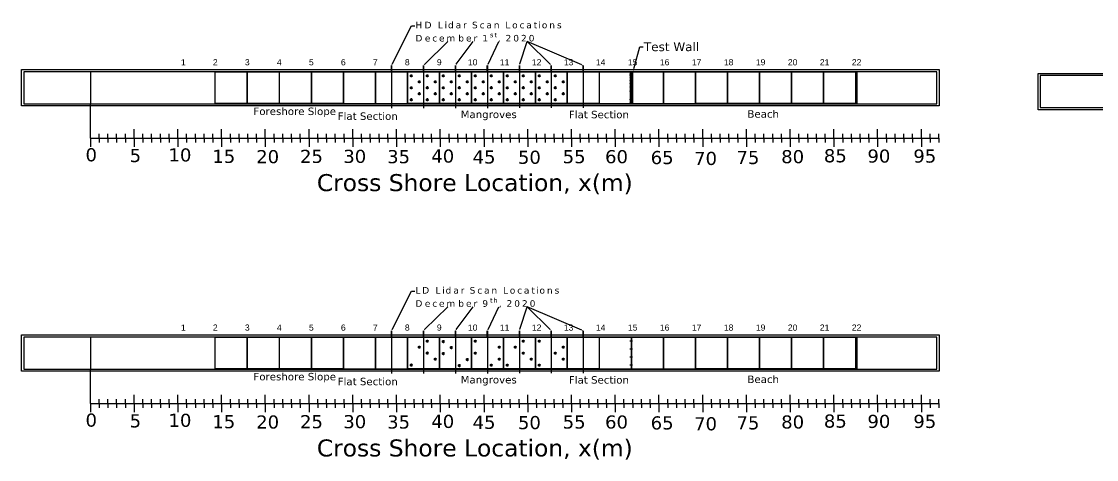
# Model space of a CAD drawing. Header units: feet. Extents: x 0 to 695, y -979 to -294.
# Drawn here: x 329 to 451.9, y -646.5 to -596.4 of the extents above; entities that cross this region are included whole.
import ezdxf
from ezdxf import colors
from ezdxf.entities.mleader import LeaderData, LeaderLine
from ezdxf.math import Vec2, Vec3

# ---------------------------------------------------------------- set-up
doc = ezdxf.new("R2010")
doc.units = ezdxf.units.FT
doc.header["$MEASUREMENT"] = 0
for name, color, linetype in [('0.5 m slice', 1, 'Continuous'), ('ATM Mangroves', 3, 'Continuous'), ('Beach Slopes', 80, 'Continuous'), ('No of Bays', 2, 'Continuous'), ('Slabs', 7, 'Continuous'), ('Test Layer', 7, 'Continuous')]:
    doc.layers.add(name, color=color, linetype=linetype)
doc.styles.get("Standard").update_dxf_attribs({"font": 'verdana.ttf'})

msp = doc.modelspace()

# ---------------------------------------------------------------- hatches: boundary and pattern name
at = {"layer": 'Test Layer', "transparency": 33554687}
h = msp.add_hatch(dxfattribs=at)
h.set_pattern_fill('ANSI38', color=6)
h.set_pattern_definition([(45, (331.97435, -133.16709), (-0.088388348, 0.088388348), []), (135, (331.97435, -133.16709), (-0.265165043, 0.088388348), [0.3125, -0.1875])])
h.paths.add_polyline_path([(398.912, -602.645, -0.9128105), (398.912, -602.62), (398.912, -602.175), (398.592, -602.175), (398.592, -605.833), (398.912, -605.833), (398.912, -605.388, -0.9128105), (398.912, -605.363), (398.912, -604.474, -0.9128105), (398.912, -604.449), (398.912, -603.559, -0.9128105), (398.912, -603.534)])
h.paths.add_polyline_path([(398.723, -603.547, -1), (398.697, -603.547, -1)], flags=16)
h.paths.add_polyline_path([(398.697, -602.632, -1), (398.723, -602.632, -1)], flags=16)
h.paths.add_polyline_path([(398.723, -604.461, -1), (398.697, -604.461, -1)], flags=16)
h.paths.add_polyline_path([(398.723, -605.376, -1), (398.697, -605.376, -1)], flags=16)

# ---------------------------------------------------------------- linework, layer by layer
at = {"transparency": 33554687}
for p, q in [((336.9, -602.171), (336.9, -605.829)), ((424.536, -602.171), (424.536, -605.829)), ((336.9, -632.534), (336.9, -636.191)), ((424.536, -632.534), (424.536, -636.191))]:
    msp.add_line(p, q, dxfattribs=at)
at = {"color": 0, "transparency": 33554687}
for p, q in [((336.9, -609.759), (336.9, -605.829)), ((337.9, -609.759), (337.9, -609.259)), ((338.9, -609.759), (338.9, -609.259)), ((339.9, -609.759), (339.9, -609.259)), ((340.9, -609.759), (340.9, -609.259)), ((341.9, -609.759), (341.9, -608.759)), ((342.9, -609.759), (342.9, -609.259)), ((343.9, -609.759), (343.9, -609.259)), ((344.9, -609.759), (344.9, -609.259)), ((345.9, -609.759), (345.9, -609.259)), ((346.9, -609.759), (346.9, -608.759)), ((347.9, -609.759), (347.9, -609.259)), ((348.9, -609.759), (348.9, -609.259)), ((349.9, -609.759), (349.9, -609.259)), ((350.9, -609.759), (350.9, -609.259)), ((351.9, -609.759), (351.9, -608.759)), ((352.9, -609.759), (352.9, -609.259)), ((353.9, -609.759), (353.9, -609.259)), ((354.9, -609.759), (354.9, -609.259)), ((355.9, -609.759), (355.9, -609.259)), ((356.9, -609.759), (356.9, -608.759)), ((357.9, -609.759), (357.9, -609.259)), ((358.9, -609.759), (358.9, -609.259)), ((359.9, -609.759), (359.9, -609.259)), ((360.9, -609.759), (360.9, -609.259)), ((361.9, -609.759), (361.9, -608.759)), ((362.9, -609.759), (362.9, -609.259)), ((363.9, -609.759), (363.9, -609.259)), ((364.9, -609.759), (364.9, -609.259)), ((365.9, -609.759), (365.9, -609.259)), ((366.9, -609.759), (366.9, -608.759)), ((367.9, -609.759), (367.9, -609.259)), ((368.9, -609.759), (368.9, -609.259)), ((369.9, -609.759), (369.9, -609.259)), ((370.9, -609.759), (370.9, -609.259)), ((371.9, -609.759), (371.9, -608.759)), ((372.9, -609.759), (372.9, -609.259)), ((373.9, -609.759), (373.9, -609.259)), ((374.9, -609.759), (374.9, -609.259)), ((375.9, -609.759), (375.9, -609.259)), ((376.9, -609.759), (376.9, -608.759)), ((377.9, -609.759), (377.9, -609.259)), ((378.9, -609.759), (378.9, -609.259)), ((379.9, -609.759), (379.9, -609.259)), ((380.9, -609.759), (380.9, -609.259)), ((381.9, -609.759), (381.9, -608.759)), ((382.9, -609.759), (382.9, -609.259)), ((383.9, -609.759), (383.9, -609.259)), ((384.9, -609.759), (384.9, -609.259)), ((385.9, -609.759), (385.9, -609.259)), ((386.9, -609.759), (386.9, -608.759)), ((387.9, -609.759), (387.9, -609.259)), ((388.9, -609.759), (388.9, -609.259)), ((389.9, -609.759), (389.9, -609.259)), ((390.9, -609.759), (390.9, -609.259)), ((391.9, -609.759), (391.9, -608.759)), ((392.9, -609.759), (392.9, -609.259)), ((393.9, -609.759), (393.9, -609.259)), ((394.9, -609.759), (394.9, -609.259)), ((395.9, -609.759), (395.9, -609.259)), ((396.9, -609.759), (396.9, -608.759)), ((397.9, -609.759), (397.9, -609.259)), ((398.9, -609.759), (398.9, -609.259)), ((399.9, -609.759), (399.9, -609.259)), ((400.9, -609.759), (400.9, -609.259)), ((401.9, -609.759), (401.9, -608.759)), ((402.9, -609.759), (402.9, -609.259)), ((403.9, -609.759), (403.9, -609.259)), ((404.9, -609.759), (404.9, -609.259)), ((405.9, -609.759), (405.9, -609.259)), ((406.9, -609.759), (406.9, -608.759)), ((407.9, -609.759), (407.9, -609.259)), ((408.9, -609.759), (408.9, -609.259)), ((409.9, -609.759), (409.9, -609.259)), ((410.9, -609.759), (410.9, -609.259)), ((411.9, -609.759), (411.9, -608.759)), ((412.9, -609.759), (412.9, -609.259)), ((413.9, -609.759), (413.9, -609.259)), ((414.9, -609.759), (414.9, -609.259)), ((415.9, -609.759), (415.9, -609.259)), ((416.9, -609.759), (416.9, -608.759)), ((417.9, -609.759), (417.9, -609.259)), ((418.9, -609.759), (418.9, -609.259)), ((419.9, -609.759), (419.9, -609.259)), ((420.9, -609.759), (420.9, -609.259)), ((421.9, -609.759), (421.9, -608.759)), ((422.9, -609.759), (422.9, -609.259)), ((423.9, -609.759), (423.9, -609.259)), ((424.9, -609.759), (424.9, -609.259)), ((425.9, -609.759), (425.9, -609.259)), ((426.9, -609.759), (426.9, -608.759)), ((427.9, -609.759), (427.9, -609.259)), ((428.9, -609.759), (428.9, -609.259)), ((429.9, -609.759), (429.9, -609.259)), ((430.9, -609.759), (430.9, -609.259)), ((431.9, -609.759), (431.9, -608.759)), ((432.9, -609.759), (432.9, -609.259)), ((433.9, -609.759), (433.9, -609.259)), ((336.9, -609.759), (337.9, -609.759)), ((336.9, -609.759), (336.9, -610.759)), ((337.9, -609.759), (337.9, -610.259)), ((337.9, -609.759), (338.9, -609.759)), ((338.9, -609.759), (338.9, -610.259)), ((338.9, -609.759), (339.9, -609.759)), ((339.9, -609.759), (339.9, -610.259)), ((339.9, -609.759), (340.9, -609.759)), ((340.9, -609.759), (340.9, -610.259)), ((340.9, -609.759), (341.9, -609.759)), ((341.9, -609.759), (342.9, -609.759)), ((341.9, -609.759), (341.9, -610.759)), ((342.9, -609.759), (342.9, -610.259)), ((342.9, -609.759), (343.9, -609.759)), ((343.9, -609.759), (343.9, -610.259)), ((343.9, -609.759), (344.9, -609.759)), ((344.9, -609.759), (344.9, -610.259)), ((344.9, -609.759), (345.9, -609.759)), ((345.9, -609.759), (345.9, -610.259)), ((345.9, -609.759), (346.9, -609.759)), ((346.9, -609.759), (347.9, -609.759)), ((346.9, -609.759), (346.9, -610.759)), ((347.9, -609.759), (347.9, -610.259)), ((347.9, -609.759), (348.9, -609.759)), ((348.9, -609.759), (348.9, -610.259)), ((348.9, -609.759), (349.9, -609.759)), ((349.9, -609.759), (349.9, -610.259)), ((349.9, -609.759), (350.9, -609.759)), ((350.9, -609.759), (350.9, -610.259)), ((350.9, -609.759), (351.9, -609.759)), ((351.9, -609.759), (351.9, -610.759)), ((351.9, -609.759), (352.9, -609.759)), ((352.9, -609.759), (352.9, -610.259)), ((352.9, -609.759), (353.9, -609.759)), ((353.9, -609.759), (353.9, -610.259)), ((353.9, -609.759), (354.9, -609.759)), ((354.9, -609.759), (354.9, -610.259)), ((354.9, -609.759), (355.9, -609.759)), ((355.9, -609.759), (355.9, -610.259)), ((355.9, -609.759), (356.9, -609.759)), ((356.9, -609.759), (357.9, -609.759)), ((356.9, -609.759), (356.9, -610.759)), ((357.9, -609.759), (357.9, -610.259)), ((357.9, -609.759), (358.9, -609.759)), ((358.9, -609.759), (358.9, -610.259)), ((358.9, -609.759), (359.9, -609.759)), ((359.9, -609.759), (359.9, -610.259)), ((359.9, -609.759), (360.9, -609.759)), ((360.9, -609.759), (360.9, -610.259)), ((360.9, -609.759), (361.9, -609.759)), ((361.9, -609.759), (362.9, -609.759)), ((361.9, -609.759), (361.9, -610.759)), ((362.9, -609.759), (362.9, -610.259)), ((362.9, -609.759), (363.9, -609.759)), ((363.9, -609.759), (363.9, -610.259)), ((363.9, -609.759), (364.9, -609.759)), ((364.9, -609.759), (364.9, -610.259)), ((364.9, -609.759), (365.9, -609.759)), ((365.9, -609.759), (365.9, -610.259)), ((365.9, -609.759), (366.9, -609.759)), ((366.9, -609.759), (366.9, -610.759)), ((366.9, -609.759), (367.9, -609.759)), ((367.9, -609.759), (367.9, -610.259)), ((367.9, -609.759), (368.9, -609.759)), ((368.9, -609.759), (368.9, -610.259)), ((368.9, -609.759), (369.9, -609.759)), ((369.9, -609.759), (369.9, -610.259)), ((369.9, -609.759), (370.9, -609.759)), ((370.9, -609.759), (370.9, -610.259)), ((370.9, -609.759), (371.9, -609.759)), ((371.9, -609.759), (372.9, -609.759)), ((371.9, -609.759), (371.9, -610.759)), ((372.9, -609.759), (372.9, -610.259)), ((372.9, -609.759), (373.9, -609.759)), ((373.9, -609.759), (373.9, -610.259)), ((373.9, -609.759), (374.9, -609.759)), ((374.9, -609.759), (374.9, -610.259)), ((374.9, -609.759), (375.9, -609.759)), ((375.9, -609.759), (375.9, -610.259)), ((375.9, -609.759), (376.9, -609.759)), ((376.9, -609.759), (377.9, -609.759)), ((376.9, -609.759), (376.9, -610.759)), ((377.9, -609.759), (377.9, -610.259)), ((377.9, -609.759), (378.9, -609.759)), ((378.9, -609.759), (378.9, -610.259)), ((378.9, -609.759), (379.9, -609.759)), ((379.9, -609.759), (379.9, -610.259)), ((379.9, -609.759), (380.9, -609.759)), ((380.9, -609.759), (380.9, -610.259)), ((380.9, -609.759), (381.9, -609.759)), ((381.9, -609.759), (381.9, -610.759)), ((381.9, -609.759), (382.9, -609.759)), ((382.9, -609.759), (382.9, -610.259)), ((382.9, -609.759), (383.9, -609.759)), ((383.9, -609.759), (383.9, -610.259)), ((383.9, -609.759), (384.9, -609.759)), ((384.9, -609.759), (384.9, -610.259)), ((384.9, -609.759), (385.9, -609.759)), ((385.9, -609.759), (385.9, -610.259)), ((385.9, -609.759), (386.9, -609.759)), ((386.9, -609.759), (387.9, -609.759)), ((386.9, -609.759), (386.9, -610.759)), ((387.9, -609.759), (387.9, -610.259)), ((387.9, -609.759), (388.9, -609.759)), ((388.9, -609.759), (388.9, -610.259)), ((388.9, -609.759), (389.9, -609.759)), ((389.9, -609.759), (389.9, -610.259)), ((389.9, -609.759), (390.9, -609.759)), ((390.9, -609.759), (390.9, -610.259)), ((390.9, -609.759), (391.9, -609.759)), ((391.9, -609.759), (392.9, -609.759)), ((391.9, -609.759), (391.9, -610.759)), ((392.9, -609.759), (392.9, -610.259)), ((392.9, -609.759), (393.9, -609.759)), ((393.9, -609.759), (393.9, -610.259)), ((393.9, -609.759), (394.9, -609.759)), ((394.9, -609.759), (394.9, -610.259)), ((394.9, -609.759), (395.9, -609.759)), ((395.9, -609.759), (395.9, -610.259)), ((395.9, -609.759), (396.9, -609.759)), ((396.9, -609.759), (396.9, -610.759)), ((396.9, -609.759), (397.9, -609.759)), ((397.9, -609.759), (397.9, -610.259)), ((397.9, -609.759), (398.9, -609.759)), ((398.9, -609.759), (398.9, -610.259)), ((398.9, -609.759), (399.9, -609.759)), ((399.9, -609.759), (399.9, -610.259)), ((399.9, -609.759), (400.9, -609.759)), ((400.9, -609.759), (400.9, -610.259)), ((400.9, -609.759), (401.9, -609.759)), ((401.9, -609.759), (402.9, -609.759)), ((401.9, -609.759), (401.9, -610.759)), ((402.9, -609.759), (402.9, -610.259)), ((402.9, -609.759), (403.9, -609.759)), ((403.9, -609.759), (403.9, -610.259)), ((403.9, -609.759), (404.9, -609.759)), ((404.9, -609.759), (404.9, -610.259)), ((404.9, -609.759), (405.9, -609.759)), ((405.9, -609.759), (405.9, -610.259)), ((405.9, -609.759), (406.9, -609.759)), ((406.9, -609.759), (407.9, -609.759)), ((406.9, -609.759), (406.9, -610.759)), ((407.9, -609.759), (407.9, -610.259)), ((407.9, -609.759), (408.9, -609.759)), ((408.9, -609.759), (408.9, -610.259)), ((408.9, -609.759), (409.9, -609.759)), ((409.9, -609.759), (409.9, -610.259)), ((409.9, -609.759), (410.9, -609.759)), ((410.9, -609.759), (410.9, -610.259)), ((410.9, -609.759), (411.9, -609.759)), ((411.9, -609.759), (411.9, -610.759)), ((411.9, -609.759), (412.9, -609.759)), ((412.9, -609.759), (412.9, -610.259)), ((412.9, -609.759), (413.9, -609.759)), ((413.9, -609.759), (413.9, -610.259)), ((413.9, -609.759), (414.9, -609.759)), ((414.9, -609.759), (414.9, -610.259)), ((414.9, -609.759), (415.9, -609.759)), ((415.9, -609.759), (415.9, -610.259)), ((415.9, -609.759), (416.9, -609.759)), ((416.9, -609.759), (417.9, -609.759)), ((416.9, -609.759), (416.9, -610.759)), ((417.9, -609.759), (417.9, -610.259)), ((417.9, -609.759), (418.9, -609.759)), ((418.9, -609.759), (418.9, -610.259)), ((418.9, -609.759), (419.9, -609.759)), ((419.9, -609.759), (419.9, -610.259)), ((419.9, -609.759), (420.9, -609.759)), ((420.9, -609.759), (420.9, -610.259)), ((420.9, -609.759), (421.9, -609.759)), ((421.9, -609.759), (422.9, -609.759)), ((421.9, -609.759), (421.9, -610.759)), ((422.9, -609.759), (422.9, -610.259)), ((422.9, -609.759), (423.9, -609.759)), ((423.9, -609.759), (423.9, -610.259)), ((423.9, -609.759), (424.9, -609.759)), ((424.9, -609.759), (424.9, -610.259)), ((424.9, -609.759), (425.9, -609.759)), ((425.9, -609.759), (425.9, -610.259)), ((425.9, -609.759), (426.9, -609.759)), ((426.9, -609.759), (426.9, -610.759)), ((426.9, -609.759), (427.9, -609.759)), ((427.9, -609.759), (427.9, -610.259)), ((427.9, -609.759), (428.9, -609.759)), ((428.9, -609.759), (428.9, -610.259)), ((428.9, -609.759), (429.9, -609.759)), ((429.9, -609.759), (429.9, -610.259)), ((429.9, -609.759), (430.9, -609.759)), ((430.9, -609.759), (430.9, -610.259)), ((430.9, -609.759), (431.9, -609.759)), ((431.9, -609.759), (432.9, -609.759)), ((431.9, -609.759), (431.9, -610.759)), ((432.9, -609.759), (432.9, -610.259)), ((432.9, -609.759), (433.9, -609.759)), ((433.9, -609.759), (433.9, -610.259)), ((336.9, -640.122), (336.9, -636.191)), ((336.9, -640.122), (337.9, -640.122)), ((336.9, -640.122), (336.9, -641.122)), ((337.9, -640.122), (337.9, -639.622)), ((337.9, -640.122), (337.9, -640.622)), ((337.9, -640.122), (338.9, -640.122)), ((338.9, -640.122), (338.9, -639.622)), ((338.9, -640.122), (338.9, -640.622)), ((338.9, -640.122), (339.9, -640.122)), ((339.9, -640.122), (339.9, -639.622)), ((339.9, -640.122), (339.9, -640.622)), ((339.9, -640.122), (340.9, -640.122)), ((340.9, -640.122), (340.9, -639.622)), ((340.9, -640.122), (340.9, -640.622)), ((340.9, -640.122), (341.9, -640.122)), ((341.9, -640.122), (341.9, -639.122)), ((341.9, -640.122), (342.9, -640.122)), ((341.9, -640.122), (341.9, -641.122)), ((342.9, -640.122), (342.9, -639.622)), ((342.9, -640.122), (342.9, -640.622)), ((342.9, -640.122), (343.9, -640.122)), ((343.9, -640.122), (343.9, -639.622)), ((343.9, -640.122), (343.9, -640.622)), ((343.9, -640.122), (344.9, -640.122)), ((344.9, -640.122), (344.9, -639.622)), ((344.9, -640.122), (344.9, -640.622)), ((344.9, -640.122), (345.9, -640.122)), ((345.9, -640.122), (345.9, -639.622)), ((345.9, -640.122), (345.9, -640.622)), ((345.9, -640.122), (346.9, -640.122)), ((346.9, -640.122), (346.9, -639.122)), ((346.9, -640.122), (347.9, -640.122)), ((346.9, -640.122), (346.9, -641.122)), ((347.9, -640.122), (347.9, -639.622)), ((347.9, -640.122), (347.9, -640.622)), ((347.9, -640.122), (348.9, -640.122)), ((348.9, -640.122), (348.9, -639.622)), ((348.9, -640.122), (348.9, -640.622)), ((348.9, -640.122), (349.9, -640.122)), ((349.9, -640.122), (349.9, -639.622)), ((349.9, -640.122), (349.9, -640.622)), ((349.9, -640.122), (350.9, -640.122)), ((350.9, -640.122), (350.9, -639.622)), ((350.9, -640.122), (350.9, -640.622)), ((350.9, -640.122), (351.9, -640.122)), ((351.9, -640.122), (351.9, -639.122)), ((351.9, -640.122), (351.9, -641.122)), ((351.9, -640.122), (352.9, -640.122)), ((352.9, -640.122), (352.9, -639.622)), ((352.9, -640.122), (352.9, -640.622)), ((352.9, -640.122), (353.9, -640.122)), ((353.9, -640.122), (353.9, -639.622)), ((353.9, -640.122), (353.9, -640.622)), ((353.9, -640.122), (354.9, -640.122)), ((354.9, -640.122), (354.9, -639.622)), ((354.9, -640.122), (354.9, -640.622)), ((354.9, -640.122), (355.9, -640.122)), ((355.9, -640.122), (355.9, -639.622)), ((355.9, -640.122), (355.9, -640.622)), ((355.9, -640.122), (356.9, -640.122)), ((356.9, -640.122), (356.9, -639.122)), ((356.9, -640.122), (357.9, -640.122)), ((356.9, -640.122), (356.9, -641.122)), ((357.9, -640.122), (357.9, -639.622)), ((357.9, -640.122), (357.9, -640.622)), ((357.9, -640.122), (358.9, -640.122)), ((358.9, -640.122), (358.9, -639.622)), ((358.9, -640.122), (358.9, -640.622)), ((358.9, -640.122), (359.9, -640.122)), ((359.9, -640.122), (359.9, -639.622)), ((359.9, -640.122), (359.9, -640.622)), ((359.9, -640.122), (360.9, -640.122)), ((360.9, -640.122), (360.9, -639.622)), ((360.9, -640.122), (360.9, -640.622)), ((360.9, -640.122), (361.9, -640.122)), ((361.9, -640.122), (361.9, -639.122)), ((361.9, -640.122), (362.9, -640.122)), ((361.9, -640.122), (361.9, -641.122)), ((362.9, -640.122), (362.9, -639.622)), ((362.9, -640.122), (362.9, -640.622)), ((362.9, -640.122), (363.9, -640.122)), ((363.9, -640.122), (363.9, -639.622)), ((363.9, -640.122), (363.9, -640.622)), ((363.9, -640.122), (364.9, -640.122)), ((364.9, -640.122), (364.9, -639.622)), ((364.9, -640.122), (364.9, -640.622)), ((364.9, -640.122), (365.9, -640.122)), ((365.9, -640.122), (365.9, -639.622)), ((365.9, -640.122), (365.9, -640.622)), ((365.9, -640.122), (366.9, -640.122)), ((366.9, -640.122), (366.9, -639.122)), ((366.9, -640.122), (366.9, -641.122)), ((366.9, -640.122), (367.9, -640.122)), ((367.9, -640.122), (367.9, -639.622)), ((367.9, -640.122), (367.9, -640.622)), ((367.9, -640.122), (368.9, -640.122)), ((368.9, -640.122), (368.9, -639.622)), ((368.9, -640.122), (368.9, -640.622)), ((368.9, -640.122), (369.9, -640.122)), ((369.9, -640.122), (369.9, -639.622)), ((369.9, -640.122), (369.9, -640.622)), ((369.9, -640.122), (370.9, -640.122)), ((370.9, -640.122), (370.9, -639.622)), ((370.9, -640.122), (370.9, -640.622)), ((370.9, -640.122), (371.9, -640.122)), ((371.9, -640.122), (371.9, -639.122)), ((371.9, -640.122), (372.9, -640.122)), ((371.9, -640.122), (371.9, -641.122)), ((372.9, -640.122), (372.9, -639.622)), ((372.9, -640.122), (372.9, -640.622)), ((372.9, -640.122), (373.9, -640.122)), ((373.9, -640.122), (373.9, -639.622)), ((373.9, -640.122), (373.9, -640.622)), ((373.9, -640.122), (374.9, -640.122)), ((374.9, -640.122), (374.9, -639.622)), ((374.9, -640.122), (374.9, -640.622)), ((374.9, -640.122), (375.9, -640.122)), ((375.9, -640.122), (375.9, -639.622)), ((375.9, -640.122), (375.9, -640.622)), ((375.9, -640.122), (376.9, -640.122)), ((376.9, -640.122), (376.9, -639.122)), ((376.9, -640.122), (377.9, -640.122)), ((376.9, -640.122), (376.9, -641.122)), ((377.9, -640.122), (377.9, -639.622)), ((377.9, -640.122), (377.9, -640.622)), ((377.9, -640.122), (378.9, -640.122)), ((378.9, -640.122), (378.9, -639.622)), ((378.9, -640.122), (378.9, -640.622)), ((378.9, -640.122), (379.9, -640.122)), ((379.9, -640.122), (379.9, -639.622)), ((379.9, -640.122), (379.9, -640.622)), ((379.9, -640.122), (380.9, -640.122)), ((380.9, -640.122), (380.9, -639.622)), ((380.9, -640.122), (380.9, -640.622)), ((380.9, -640.122), (381.9, -640.122)), ((381.9, -640.122), (381.9, -639.122)), ((381.9, -640.122), (381.9, -641.122)), ((381.9, -640.122), (382.9, -640.122)), ((382.9, -640.122), (382.9, -639.622)), ((382.9, -640.122), (382.9, -640.622)), ((382.9, -640.122), (383.9, -640.122)), ((383.9, -640.122), (383.9, -639.622)), ((383.9, -640.122), (383.9, -640.622)), ((383.9, -640.122), (384.9, -640.122)), ((384.9, -640.122), (384.9, -639.622)), ((384.9, -640.122), (384.9, -640.622)), ((384.9, -640.122), (385.9, -640.122)), ((385.9, -640.122), (385.9, -639.622)), ((385.9, -640.122), (385.9, -640.622)), ((385.9, -640.122), (386.9, -640.122)), ((386.9, -640.122), (386.9, -639.122)), ((386.9, -640.122), (387.9, -640.122)), ((386.9, -640.122), (386.9, -641.122)), ((387.9, -640.122), (387.9, -639.622)), ((387.9, -640.122), (387.9, -640.622)), ((387.9, -640.122), (388.9, -640.122)), ((388.9, -640.122), (388.9, -639.622)), ((388.9, -640.122), (388.9, -640.622)), ((388.9, -640.122), (389.9, -640.122)), ((389.9, -640.122), (389.9, -639.622)), ((389.9, -640.122), (389.9, -640.622)), ((389.9, -640.122), (390.9, -640.122)), ((390.9, -640.122), (390.9, -639.622)), ((390.9, -640.122), (390.9, -640.622)), ((390.9, -640.122), (391.9, -640.122)), ((391.9, -640.122), (391.9, -639.122)), ((391.9, -640.122), (392.9, -640.122)), ((391.9, -640.122), (391.9, -641.122)), ((392.9, -640.122), (392.9, -639.622)), ((392.9, -640.122), (392.9, -640.622)), ((392.9, -640.122), (393.9, -640.122)), ((393.9, -640.122), (393.9, -639.622)), ((393.9, -640.122), (393.9, -640.622)), ((393.9, -640.122), (394.9, -640.122)), ((394.9, -640.122), (394.9, -639.622)), ((394.9, -640.122), (394.9, -640.622)), ((394.9, -640.122), (395.9, -640.122)), ((395.9, -640.122), (395.9, -639.622)), ((395.9, -640.122), (395.9, -640.622)), ((395.9, -640.122), (396.9, -640.122)), ((396.9, -640.122), (396.9, -639.122)), ((396.9, -640.122), (396.9, -641.122)), ((396.9, -640.122), (397.9, -640.122)), ((397.9, -640.122), (397.9, -639.622)), ((397.9, -640.122), (397.9, -640.622)), ((397.9, -640.122), (398.9, -640.122)), ((398.9, -640.122), (398.9, -639.622)), ((398.9, -640.122), (398.9, -640.622)), ((398.9, -640.122), (399.9, -640.122)), ((399.9, -640.122), (399.9, -639.622)), ((399.9, -640.122), (399.9, -640.622)), ((399.9, -640.122), (400.9, -640.122)), ((400.9, -640.122), (400.9, -639.622)), ((400.9, -640.122), (400.9, -640.622)), ((400.9, -640.122), (401.9, -640.122)), ((401.9, -640.122), (401.9, -639.122)), ((401.9, -640.122), (402.9, -640.122)), ((401.9, -640.122), (401.9, -641.122)), ((402.9, -640.122), (402.9, -639.622)), ((402.9, -640.122), (402.9, -640.622)), ((402.9, -640.122), (403.9, -640.122)), ((403.9, -640.122), (403.9, -639.622)), ((403.9, -640.122), (403.9, -640.622)), ((403.9, -640.122), (404.9, -640.122)), ((404.9, -640.122), (404.9, -639.622)), ((404.9, -640.122), (404.9, -640.622)), ((404.9, -640.122), (405.9, -640.122)), ((405.9, -640.122), (405.9, -639.622)), ((405.9, -640.122), (405.9, -640.622)), ((405.9, -640.122), (406.9, -640.122)), ((406.9, -640.122), (406.9, -639.122)), ((406.9, -640.122), (407.9, -640.122)), ((406.9, -640.122), (406.9, -641.122)), ((407.9, -640.122), (407.9, -639.622)), ((407.9, -640.122), (407.9, -640.622)), ((407.9, -640.122), (408.9, -640.122)), ((408.9, -640.122), (408.9, -639.622)), ((408.9, -640.122), (408.9, -640.622)), ((408.9, -640.122), (409.9, -640.122)), ((409.9, -640.122), (409.9, -639.622)), ((409.9, -640.122), (409.9, -640.622)), ((409.9, -640.122), (410.9, -640.122)), ((410.9, -640.122), (410.9, -639.622)), ((410.9, -640.122), (410.9, -640.622)), ((410.9, -640.122), (411.9, -640.122)), ((411.9, -640.122), (411.9, -639.122)), ((411.9, -640.122), (411.9, -641.122)), ((411.9, -640.122), (412.9, -640.122)), ((412.9, -640.122), (412.9, -639.622)), ((412.9, -640.122), (412.9, -640.622)), ((412.9, -640.122), (413.9, -640.122)), ((413.9, -640.122), (413.9, -639.622)), ((413.9, -640.122), (413.9, -640.622)), ((413.9, -640.122), (414.9, -640.122)), ((414.9, -640.122), (414.9, -639.622)), ((414.9, -640.122), (414.9, -640.622)), ((414.9, -640.122), (415.9, -640.122)), ((415.9, -640.122), (415.9, -639.622)), ((415.9, -640.122), (415.9, -640.622)), ((415.9, -640.122), (416.9, -640.122)), ((416.9, -640.122), (416.9, -639.122)), ((416.9, -640.122), (417.9, -640.122)), ((416.9, -640.122), (416.9, -641.122)), ((417.9, -640.122), (417.9, -639.622)), ((417.9, -640.122), (417.9, -640.622)), ((417.9, -640.122), (418.9, -640.122)), ((418.9, -640.122), (418.9, -639.622)), ((418.9, -640.122), (418.9, -640.622)), ((418.9, -640.122), (419.9, -640.122)), ((419.9, -640.122), (419.9, -639.622)), ((419.9, -640.122), (419.9, -640.622)), ((419.9, -640.122), (420.9, -640.122)), ((420.9, -640.122), (420.9, -639.622)), ((420.9, -640.122), (420.9, -640.622)), ((420.9, -640.122), (421.9, -640.122)), ((421.9, -640.122), (421.9, -639.122)), ((421.9, -640.122), (422.9, -640.122)), ((421.9, -640.122), (421.9, -641.122)), ((422.9, -640.122), (422.9, -639.622)), ((422.9, -640.122), (422.9, -640.622)), ((422.9, -640.122), (423.9, -640.122)), ((423.9, -640.122), (423.9, -639.622)), ((423.9, -640.122), (423.9, -640.622)), ((423.9, -640.122), (424.9, -640.122)), ((424.9, -640.122), (424.9, -639.622)), ((424.9, -640.122), (424.9, -640.622)), ((424.9, -640.122), (425.9, -640.122)), ((425.9, -640.122), (425.9, -639.622)), ((425.9, -640.122), (425.9, -640.622)), ((425.9, -640.122), (426.9, -640.122)), ((426.9, -640.122), (426.9, -639.122)), ((426.9, -640.122), (426.9, -641.122)), ((426.9, -640.122), (427.9, -640.122)), ((427.9, -640.122), (427.9, -639.622)), ((427.9, -640.122), (427.9, -640.622)), ((427.9, -640.122), (428.9, -640.122)), ((428.9, -640.122), (428.9, -639.622)), ((428.9, -640.122), (428.9, -640.622)), ((428.9, -640.122), (429.9, -640.122)), ((429.9, -640.122), (429.9, -639.622)), ((429.9, -640.122), (429.9, -640.622)), ((429.9, -640.122), (430.9, -640.122)), ((430.9, -640.122), (430.9, -639.622)), ((430.9, -640.122), (430.9, -640.622)), ((430.9, -640.122), (431.9, -640.122)), ((431.9, -640.122), (431.9, -639.122)), ((431.9, -640.122), (432.9, -640.122)), ((431.9, -640.122), (431.9, -641.122)), ((432.9, -640.122), (432.9, -639.622)), ((432.9, -640.122), (432.9, -640.622)), ((432.9, -640.122), (433.9, -640.122)), ((433.9, -640.122), (433.9, -639.622)), ((433.9, -640.122), (433.9, -640.622))]:
    msp.add_line(p, q, dxfattribs=at)
at = {"transparency": 33554687}
for points in [[(329.026, -601.921), (433.929, -601.921), (433.929, -606.079), (329.026, -606.079)], [(433.679, -602.171), (329.276, -602.171), (329.276, -605.829), (433.679, -605.829)], [(445.241, -602.363), (550.143, -602.363), (550.143, -606.521), (445.241, -606.521)], [(549.893, -602.613), (445.491, -602.613), (445.491, -606.271), (549.893, -606.271)], [(329.026, -632.284), (433.929, -632.284), (433.929, -636.441), (329.026, -636.441)], [(433.679, -632.534), (329.276, -632.534), (329.276, -636.191), (433.679, -636.191)]]:
    msp.add_lwpolyline(points, close=True, dxfattribs=at)
at = {"color": 1, "transparency": 33554687}
for points in [[(373.136, -602.171), (391.415, -602.175), (391.415, -605.833), (373.136, -605.829)], [(373.136, -632.534), (391.415, -632.538), (391.415, -636.195), (373.136, -636.191)]]:
    msp.add_lwpolyline(points, close=True, dxfattribs=at)
at = {"transparency": 33554687}
for centre in [(398.622, -602.628), (398.826, -602.628), (398.622, -603.543), (398.622, -604.457), (398.826, -603.543), (398.826, -604.457), (398.622, -605.372), (398.826, -605.372), (398.622, -632.991), (398.622, -633.905), (398.826, -632.991), (398.826, -633.905), (398.622, -634.82), (398.826, -634.82), (398.622, -635.734), (398.826, -635.734)]:
    msp.add_circle(centre, 0.0127, dxfattribs=at)
at = {"layer": '0.5 m slice', "color": 1, "transparency": 33554687}
for p, q in [((371.307, -602.183), (371.307, -601.454)), ((371.307, -601.458), (371.307, -606.327)), ((374.965, -601.451), (374.965, -606.32)), ((374.965, -602.176), (374.965, -601.468)), ((378.622, -601.451), (378.622, -606.32)), ((378.622, -602.183), (378.622, -601.454)), ((382.276, -602.173), (382.276, -601.445)), ((382.28, -601.451), (382.28, -606.32)), ((385.938, -602.176), (385.938, -601.447)), ((385.938, -601.447), (385.938, -606.315)), ((389.595, -602.176), (389.595, -601.447)), ((389.595, -601.447), (389.595, -606.315)), ((393.253, -602.176), (393.253, -601.447)), ((393.253, -601.447), (393.253, -606.315)), ((371.307, -632.545), (371.307, -631.816)), ((371.307, -631.821), (371.307, -636.689)), ((374.965, -631.814), (374.965, -636.682)), ((374.965, -632.538), (374.965, -631.831)), ((378.622, -631.814), (378.622, -636.682)), ((378.622, -632.545), (378.622, -631.816)), ((382.276, -632.536), (382.276, -631.807)), ((382.28, -631.814), (382.28, -636.682)), ((385.938, -632.538), (385.938, -631.809)), ((385.938, -631.809), (385.938, -636.678)), ((389.595, -632.538), (389.595, -631.809)), ((389.595, -631.809), (389.595, -636.678)), ((393.253, -632.538), (393.253, -631.809)), ((393.253, -631.809), (393.253, -636.678))]:
    msp.add_line(p, q, dxfattribs=at)
at = {"layer": '0.5 m slice', "color": 1, "linetype": 'ByBlock', "lineweight": -2, "transparency": 33554687}
for points in [[(375.093, -601.325), (377.768, -598.704)], [(378.731, -601.308), (380.672, -598.704)], [(382.357, -601.288), (383.575, -598.704)], [(385.992, -601.275), (386.814, -598.704)], [(389.466, -601.321), (386.814, -598.704)], [(393.082, -601.391), (386.814, -598.704)], [(375.093, -631.683), (377.768, -629.062)], [(378.731, -631.666), (380.672, -629.062)], [(382.357, -631.646), (383.575, -629.062)], [(385.992, -631.633), (386.814, -629.062)], [(389.466, -631.679), (386.814, -629.062)], [(393.082, -631.749), (386.814, -629.062)]]:
    msp.add_lwpolyline(points, dxfattribs=at)
at = {"layer": '0.5 m slice', "color": 1, "transparency": 33554687}
for points in [[(375.114, -601.347), (374.965, -601.451), (375.072, -601.304)], [(378.755, -601.326), (378.622, -601.451), (378.707, -601.29)], [(382.384, -601.301), (382.28, -601.451), (382.33, -601.276)], [(386.021, -601.285), (385.938, -601.447), (385.964, -601.266)], [(389.487, -601.3), (389.595, -601.447), (389.445, -601.343)], [(393.091, -601.362), (393.253, -601.447), (393.072, -601.419)], [(378.755, -631.684), (378.622, -631.809), (378.707, -631.648)], [(382.384, -631.659), (382.28, -631.809), (382.33, -631.634)], [(386.021, -631.643), (385.938, -631.805), (385.964, -631.624)], [(375.114, -631.705), (374.965, -631.809), (375.072, -631.662)], [(389.487, -631.658), (389.595, -631.805), (389.445, -631.701)], [(393.091, -631.72), (393.253, -631.805), (393.072, -631.777)]]:
    msp.add_solid(points, dxfattribs=at)
at = {"layer": 'ATM Mangroves', "color": 7, "transparency": 33554687}
for p, q in [((376.794, -602.176), (376.794, -602.621)), ((376.794, -605.822), (376.794, -605.377)), ((376.794, -632.538), (376.794, -632.983)), ((376.794, -636.184), (376.794, -635.739))]:
    msp.add_line(p, q, dxfattribs=at)
for points in [[(373.136, -602.171), (362.147, -602.171), (362.147, -605.822), (373.136, -605.822)], [(391.415, -602.175), (398.751, -602.175), (398.751, -605.829), (391.415, -605.829)], [(373.136, -632.534), (362.147, -632.534), (362.147, -636.184), (373.136, -636.184)], [(391.415, -632.538), (398.751, -632.538), (398.751, -636.191), (391.415, -636.191)]]:
    msp.add_lwpolyline(points, close=True, dxfattribs=at)
at = {"layer": 'ATM Mangroves', "color": 7, "lineweight": 50, "ltscale": 1.5, "transparency": 33554687}
for centre in [(373.593, -602.633), (374.508, -603.319), (375.422, -602.633), (376.336, -603.319), (377.251, -602.633), (378.165, -603.319), (379.08, -602.633), (379.994, -603.319), (380.908, -602.633), (381.823, -603.319), (382.737, -602.633), (383.652, -603.319), (384.566, -602.633), (385.48, -603.319), (386.395, -602.633), (387.309, -603.319), (388.224, -602.633), (389.138, -603.319), (390.052, -602.633), (390.967, -603.319), (373.593, -604.004), (375.422, -604.001), (377.251, -604.004), (379.08, -604.001), (380.908, -604.004), (382.737, -604.001), (384.566, -604.004), (386.395, -604.001), (388.224, -604.004), (390.052, -604.001), (373.593, -605.376), (374.508, -604.69), (375.422, -605.376), (376.336, -604.69), (377.251, -605.376), (378.165, -604.69), (379.08, -605.376), (379.994, -604.69), (380.908, -605.376), (381.823, -604.69), (382.737, -605.376), (383.652, -604.69), (384.566, -605.376), (385.48, -604.69), (386.395, -605.376), (387.309, -604.69), (388.224, -605.376), (389.138, -604.69), (390.052, -605.376), (390.967, -604.69), (374.504, -633.681), (374.508, -633.688), (375.418, -632.995), (375.422, -633.002), (377.251, -633.052), (378.165, -633.738), (380.908, -633.002), (383.652, -633.688), (385.48, -633.688), (386.395, -633.002), (388.224, -633.002), (390.967, -633.688), (375.418, -634.363), (375.422, -634.371), (376.333, -635.053), (376.336, -635.06), (377.251, -634.424), (379.994, -635.11), (380.908, -634.374), (383.652, -635.06), (386.395, -634.371), (387.309, -635.06), (390.052, -634.371), (390.967, -635.06), (373.589, -635.738), (379.08, -635.796), (382.737, -635.746), (384.566, -635.746), (388.224, -635.746)]:
    msp.add_circle(centre, 0.05, dxfattribs=at)
at = {"layer": 'ATM Mangroves', "color": 7, "transparency": 33554687}
for centre, start, end in [((376.794, -604), 89.99826, 90), ((376.794, -604), 270, 270.00174), ((380.451, -604), 89.99826, 90), ((380.451, -604), 270, 270.00174), ((384.109, -604), 89.99826, 90), ((384.109, -604), 270, 270.00174), ((387.766, -604), 89.99826, 90), ((387.766, -604), 270, 270.00174), ((376.794, -634.362), 89.99826, 90), ((376.794, -634.362), 270, 270.00174), ((380.451, -634.362), 89.99826, 90), ((380.451, -634.362), 270, 270.00174), ((384.109, -634.362), 89.99826, 90), ((384.109, -634.362), 270, 270.00174), ((387.766, -634.362), 89.99826, 90), ((387.766, -634.362), 270, 270.00174)]:
    msp.add_arc(centre, 0.05, start, end, dxfattribs=at)
at = {"layer": 'Beach Slopes', "transparency": 33554687}
for points in [[(362.147, -605.825), (354.826, -605.814), (354.826, -602.157), (362.147, -602.168)], [(362.147, -636.188), (354.826, -636.177), (354.826, -632.519), (362.147, -632.53)]]:
    msp.add_lwpolyline(points, close=True, dxfattribs=at)
at = {"layer": 'Slabs', "color": 0, "transparency": 33554687}
for points in [[(351.172, -602.174), (354.829, -602.174), (354.829, -605.82), (351.172, -605.82)], [(354.829, -602.174), (358.487, -602.174), (358.487, -605.82), (354.829, -605.82)], [(358.506, -602.176), (362.163, -602.176), (362.163, -605.822), (358.506, -605.822)], [(362.163, -602.176), (365.821, -602.176), (365.821, -605.822), (362.163, -605.822)], [(365.821, -602.183), (369.478, -602.183), (369.478, -605.829), (365.821, -605.829)], [(369.478, -602.183), (373.136, -602.183), (373.136, -605.829), (369.478, -605.829)], [(373.136, -602.176), (376.794, -602.176), (376.794, -605.822), (373.136, -605.822)], [(376.794, -602.176), (380.451, -602.176), (380.451, -605.822), (376.794, -605.822)], [(380.451, -602.176), (384.109, -602.176), (384.109, -605.822), (380.451, -605.822)], [(384.109, -602.176), (387.766, -602.176), (387.766, -605.822), (384.109, -605.822)], [(387.766, -602.176), (391.424, -602.176), (391.424, -605.822), (387.766, -605.822)], [(391.415, -602.176), (395.073, -602.176), (395.073, -605.822), (391.415, -605.822)], [(395.083, -602.183), (398.741, -602.183), (398.741, -605.829), (395.083, -605.829)], [(398.752, -602.187), (402.41, -602.187), (402.41, -605.833), (398.752, -605.833)], [(402.41, -602.187), (406.067, -602.187), (406.067, -605.833), (402.41, -605.833)], [(406.067, -602.176), (409.725, -602.176), (409.725, -605.822), (406.067, -605.822)], [(409.725, -602.176), (413.382, -602.176), (413.382, -605.822), (409.725, -605.822)], [(413.382, -602.176), (417.04, -602.176), (417.04, -605.822), (413.382, -605.822)], [(417.04, -602.176), (420.698, -602.176), (420.698, -605.822), (417.04, -605.822)], [(420.698, -602.176), (424.355, -602.176), (424.355, -605.822), (420.698, -605.822)], [(351.172, -632.536), (354.829, -632.536), (354.829, -636.182), (351.172, -636.182)], [(354.829, -632.536), (358.487, -632.536), (358.487, -636.182), (354.829, -636.182)], [(358.506, -632.538), (362.163, -632.538), (362.163, -636.184), (358.506, -636.184)], [(362.163, -632.538), (365.821, -632.538), (365.821, -636.184), (362.163, -636.184)], [(365.821, -632.545), (369.478, -632.545), (369.478, -636.191), (365.821, -636.191)], [(369.478, -632.545), (373.136, -632.545), (373.136, -636.191), (369.478, -636.191)], [(373.136, -632.538), (376.794, -632.538), (376.794, -636.184), (373.136, -636.184)], [(376.794, -632.538), (380.451, -632.538), (380.451, -636.184), (376.794, -636.184)], [(380.451, -632.538), (384.109, -632.538), (384.109, -636.184), (380.451, -636.184)], [(384.109, -632.538), (387.766, -632.538), (387.766, -636.184), (384.109, -636.184)], [(387.766, -632.538), (391.424, -632.538), (391.424, -636.184), (387.766, -636.184)], [(391.415, -632.538), (395.073, -632.538), (395.073, -636.184), (391.415, -636.184)], [(395.083, -632.545), (398.741, -632.545), (398.741, -636.191), (395.083, -636.191)], [(398.752, -632.549), (402.41, -632.549), (402.41, -636.195), (398.752, -636.195)], [(402.41, -632.549), (406.067, -632.549), (406.067, -636.195), (402.41, -636.195)], [(406.067, -632.538), (409.725, -632.538), (409.725, -636.184), (406.067, -636.184)], [(409.725, -632.538), (413.382, -632.538), (413.382, -636.184), (409.725, -636.184)], [(413.382, -632.538), (417.04, -632.538), (417.04, -636.184), (413.382, -636.184)], [(417.04, -632.538), (420.698, -632.538), (420.698, -636.184), (417.04, -636.184)], [(420.698, -632.538), (424.355, -632.538), (424.355, -636.184), (420.698, -636.184)]]:
    msp.add_lwpolyline(points, close=True, dxfattribs=at)
at = {"layer": 'Test Layer', "color": 6, "transparency": 33554687}
msp.add_lwpolyline([(398.912, -602.175), (398.592, -602.175), (398.592, -605.833), (398.912, -605.833)], close=True, dxfattribs=at)

# ---------------------------------------------------------------- texts
at = {"color": 0, "transparency": 33554687, "char_height": 0.85, "attachment_point": 1}
for s, width, insert in [('Foreshore Slope', 8.92009, (355.542, -606.273)), ('Flat Section', 14.66845, (365.174, -606.827)), ('Mangroves', 2.03217, (379.232, -606.625)), ('Flat Section', 14.66845, (391.599, -606.64)), ('Foreshore Slope', 8.92009, (355.542, -636.635)), ('Flat Section', 14.66845, (365.174, -637.19)), ('Mangroves', 2.03217, (379.232, -636.987)), ('Flat Section', 14.66845, (391.599, -637.003))]:
    msp.add_mtext_dynamic_manual_height_columns(s, width=width, gutter_width=1, heights=[0], dxfattribs=dict(at, insert=insert))
at = {"layer": '0.5 m slice', "color": 1, "transparency": 33554687, "attachment_point": 1}
for s, width, insert, char_height in [('{\\C0;0 }', 4.15825, (336.345, -610.919), 1.5), ('{\\C0;5}', 2.95774, (341.389, -611.009), 1.5), ('{\\C0;10}', 2.95774, (345.831, -610.94), 1.5), ('{\\C0;15}', 2.95774, (350.842, -611.101), 1.5), ('{\\C0;20}', 2.95774, (355.855, -611.134), 1.5), ('{\\C0;25}', 2.95774, (360.868, -611.101), 1.5), ('{\\C0;30}', 2.95774, (365.813, -611.101), 1.5), ('{\\C0;35}', 2.95774, (370.826, -611.134), 1.5), ('{\\C0;40}', 2.95774, (375.873, -611.067), 1.5), ('{\\C0;45}', 2.95774, (380.596, -611.17), 1.5), ('{\\C0;50}', 2.95774, (385.778, -611.204), 1.5), ('{\\C0;55}', 2.95774, (390.893, -611.136), 1.5), ('{\\C0;60}', 2.95774, (395.737, -611.136), 1.5), ('{\\C0;65}', 2.95774, (400.953, -611.237), 1.5), ('{\\C0;70}', 2.95774, (405.915, -611.337), 1.5), ('{\\C0;75}', 2.95774, (410.759, -611.236), 1.5), ('{\\C0;80}', 2.95774, (415.873, -611.134), 1.5), ('{\\C0;85}', 2.95774, (420.751, -611.033), 1.5), ('{\\C0;90}', 2.95774, (425.73, -611.066), 1.5), ('{\\C0;95}', 2.95774, (430.98, -611.066), 1.5), ('{\\C0;Cross Shore Location, x(m)}', 46.22334, (362.788, -613.884), 1.94514), ('{\\C0;0 }', 4.15825, (336.345, -641.282), 1.5), ('{\\C0;5}', 2.95774, (341.389, -641.372), 1.5), ('{\\C0;10}', 2.95774, (345.831, -641.303), 1.5), ('{\\C0;15}', 2.95774, (350.842, -641.463), 1.5), ('{\\C0;20}', 2.95774, (355.855, -641.497), 1.5), ('{\\C0;25}', 2.95774, (360.868, -641.463), 1.5), ('{\\C0;30}', 2.95774, (365.813, -641.463), 1.5), ('{\\C0;35}', 2.95774, (370.826, -641.497), 1.5), ('{\\C0;40}', 2.95774, (375.873, -641.429), 1.5), ('{\\C0;60}', 2.95774, (395.737, -641.498), 1.5), ('{\\C0;80}', 2.95774, (415.873, -641.497), 1.5), ('{\\C0;85}', 2.95774, (420.751, -641.395), 1.5), ('{\\C0;90}', 2.95774, (425.73, -641.429), 1.5), ('{\\C0;95}', 2.95774, (430.98, -641.429), 1.5), ('{\\C0;45}', 2.95774, (380.596, -641.532), 1.5), ('{\\C0;50}', 2.95774, (385.778, -641.566), 1.5), ('{\\C0;55}', 2.95774, (390.893, -641.498), 1.5), ('{\\C0;65}', 2.95774, (400.953, -641.6), 1.5), ('{\\C0;70}', 2.95774, (405.915, -641.7), 1.5), ('{\\C0;75}', 2.95774, (410.759, -641.598), 1.5), ('{\\C0;Cross Shore Location, x(m)}', 46.22334, (362.788, -644.246), 1.94514)]:
    msp.add_mtext_dynamic_manual_height_columns(s, width=width, gutter_width=9.726, heights=[0], dxfattribs=dict(at, insert=insert, char_height=char_height))
at = {"layer": 'Beach Slopes', "color": 0, "transparency": 33554687, "char_height": 0.85, "attachment_point": 1}
for insert in [(412.012, -606.577), (412.012, -636.939)]:
    msp.add_mtext_dynamic_manual_height_columns('Beach', width=6.93141, gutter_width=1, heights=[0], dxfattribs=dict(at, insert=insert))
at = {"layer": 'No of Bays', "color": 0, "transparency": 33554687, "char_height": 3.5, "width": 19.93909, "attachment_point": 1}
for s, insert in [('{\\f@Arial Unicode MS|b0|i0|c0|p34;\\H0.2x;1}', (347.253, -600.732)), ('{\\f@Arial Unicode MS|b0|i0|c0|p34;\\H0.2x;2}', (350.91, -600.732)), ('{\\f@Arial Unicode MS|b0|i0|c0|p34;\\H0.2x;3}', (354.568, -600.732)), ('{\\f@Arial Unicode MS|b0|i0|c0|p34;\\H0.2x;4}', (358.226, -600.732)), ('{\\f@Arial Unicode MS|b0|i0|c0|p34;\\H0.2x;5}', (361.883, -600.732)), ('{\\f@Arial Unicode MS|b0|i0|c0|p34;\\H0.2x;6}', (365.541, -600.732)), ('{\\f@Arial Unicode MS|b0|i0|c0|p34;\\H0.2x;7}', (369.198, -600.732)), ('{\\f@Arial Unicode MS|b0|i0|c0|p34;\\H0.2x;8}', (372.856, -600.732)), ('{\\f@Arial Unicode MS|b0|i0|c0|p34;\\H0.2x;9}', (376.514, -600.732)), ('{\\f@Arial Unicode MS|b0|i0|c0|p34;\\H0.2x;10}', (380.06, -600.732)), ('{\\f@Arial Unicode MS|b0|i0|c0|p34;\\H0.2x;11}', (383.717, -600.732)), ('{\\f@Arial Unicode MS|b0|i0|c0|p34;\\H0.2x;12}', (387.375, -600.732)), ('{\\f@Arial Unicode MS|b0|i0|c0|p34;\\H0.2x;13}', (391.032, -600.732)), ('{\\f@Arial Unicode MS|b0|i0|c0|p34;\\H0.2x;14}', (394.69, -600.732)), ('{\\f@Arial Unicode MS|b0|i0|c0|p34;\\H0.2x;15}', (398.348, -600.732)), ('{\\f@Arial Unicode MS|b0|i0|c0|p34;\\H0.2x;16}', (402.005, -600.732)), ('{\\f@Arial Unicode MS|b0|i0|c0|p34;\\H0.2x;17}', (405.663, -600.732)), ('{\\f@Arial Unicode MS|b0|i0|c0|p34;\\H0.2x;18}', (409.32, -600.732)), ('{\\f@Arial Unicode MS|b0|i0|c0|p34;\\H0.2x;19}', (412.978, -600.732)), ('{\\f@Arial Unicode MS|b0|i0|c0|p34;\\H0.2x;20}', (416.636, -600.732)), ('{\\f@Arial Unicode MS|b0|i0|c0|p34;\\H0.2x;21}', (420.293, -600.732)), ('{\\f@Arial Unicode MS|b0|i0|c0|p34;\\H0.2x;22}', (423.951, -600.732)), ('{\\f@Arial Unicode MS|b0|i0|c0|p34;\\H0.2x;1}', (347.253, -631.094)), ('{\\f@Arial Unicode MS|b0|i0|c0|p34;\\H0.2x;2}', (350.91, -631.094)), ('{\\f@Arial Unicode MS|b0|i0|c0|p34;\\H0.2x;3}', (354.568, -631.094)), ('{\\f@Arial Unicode MS|b0|i0|c0|p34;\\H0.2x;4}', (358.226, -631.094)), ('{\\f@Arial Unicode MS|b0|i0|c0|p34;\\H0.2x;5}', (361.883, -631.094)), ('{\\f@Arial Unicode MS|b0|i0|c0|p34;\\H0.2x;6}', (365.541, -631.094)), ('{\\f@Arial Unicode MS|b0|i0|c0|p34;\\H0.2x;7}', (369.198, -631.094)), ('{\\f@Arial Unicode MS|b0|i0|c0|p34;\\H0.2x;8}', (372.856, -631.094)), ('{\\f@Arial Unicode MS|b0|i0|c0|p34;\\H0.2x;9}', (376.514, -631.094)), ('{\\f@Arial Unicode MS|b0|i0|c0|p34;\\H0.2x;10}', (380.06, -631.094)), ('{\\f@Arial Unicode MS|b0|i0|c0|p34;\\H0.2x;11}', (383.717, -631.094)), ('{\\f@Arial Unicode MS|b0|i0|c0|p34;\\H0.2x;12}', (387.375, -631.094)), ('{\\f@Arial Unicode MS|b0|i0|c0|p34;\\H0.2x;13}', (391.032, -631.094)), ('{\\f@Arial Unicode MS|b0|i0|c0|p34;\\H0.2x;14}', (394.69, -631.094)), ('{\\f@Arial Unicode MS|b0|i0|c0|p34;\\H0.2x;15}', (398.348, -631.094)), ('{\\f@Arial Unicode MS|b0|i0|c0|p34;\\H0.2x;16}', (402.005, -631.094)), ('{\\f@Arial Unicode MS|b0|i0|c0|p34;\\H0.2x;17}', (405.663, -631.094)), ('{\\f@Arial Unicode MS|b0|i0|c0|p34;\\H0.2x;18}', (409.32, -631.094)), ('{\\f@Arial Unicode MS|b0|i0|c0|p34;\\H0.2x;19}', (412.978, -631.094)), ('{\\f@Arial Unicode MS|b0|i0|c0|p34;\\H0.2x;20}', (416.636, -631.094)), ('{\\f@Arial Unicode MS|b0|i0|c0|p34;\\H0.2x;21}', (420.293, -631.094)), ('{\\f@Arial Unicode MS|b0|i0|c0|p34;\\H0.2x;22}', (423.951, -631.094))]:
    msp.add_mtext(s, dxfattribs=dict(at, insert=insert))

# ---------------------------------------------------------------- leaders
at = {"layer": '0.5 m slice', "color": 1, "transparency": 33554687}
ml = msp.add_multileader_mtext('Standard', dxfattribs=at)
ml.set_content('\\A1;{\\T1.35;\\C0;HD Lidar Scan Locations\\PDecember 1\\H0.7x;\\Sst^ ;\\H1.42857x;, 2020}', color=1)
ml.set_leader_properties()
ml.build(insert=Vec2(0, 0))
ml.multileader.update_dxf_attribs({"dogleg_length": 0.36, "arrow_head_size": 0.18})
ctx = ml.context
ctx.base_point, ctx.char_height, ctx.arrow_head_size, ctx.landing_gap_size, ctx.plane_origin = Vec3(373.973, -596.918), 0.75, 0.18, 0.09, Vec3(371.307, -601.454)
notes = []
notes.append((ctx, [(0, (1, 1, 0), (373.613, -596.918), (1, 0), 0.36, [(0, [(371.307, -601.454)], 0, [])])]))
ctx.mtext.insert, ctx.mtext.flow_direction = Vec3(374.063, -596.45), 5
ml = msp.add_multileader_mtext('Standard', dxfattribs=at)
ml.set_content('\\A1;{\\T1.35;\\C0;LD Lidar Scan Locations\\PDecember 9\\H0.7x;\\Sth^ ;\\H1.42857x;, 2020}', color=1)
ml.set_leader_properties()
ml.build(insert=Vec2(0, 0))
ml.multileader.update_dxf_attribs({"dogleg_length": 0.36, "arrow_head_size": 0.18})
ctx = ml.context
ctx.base_point, ctx.char_height, ctx.arrow_head_size, ctx.landing_gap_size, ctx.plane_origin = Vec3(373.973, -627.276), 0.75, 0.18, 0.09, Vec3(371.307, -631.812)
notes.append((ctx, [(0, (1, 1, 0), (373.613, -627.276), (1, 0), 0.36, [(0, [(371.307, -631.812)], 0, [])])]))
ctx.mtext.insert, ctx.mtext.flow_direction = Vec3(374.063, -626.808), 5
at = {"layer": 'Test Layer', "transparency": 33554687}
ml = msp.add_multileader_mtext('Standard', dxfattribs=at)
ml.set_content('Test Wall', color=256)
ml.set_leader_properties()
ml.build(insert=Vec2(0, 0))
ml.multileader.update_dxf_attribs({"dogleg_length": 0.36, "arrow_head_size": 0.5})
ctx = ml.context
ctx.base_point, ctx.char_height, ctx.arrow_head_size, ctx.landing_gap_size, ctx.plane_origin = Vec3(400.082, -599.325), 1, 0.5, 0.09, Vec3(396.442, -600.571)
notes.append((ctx, [(0, (1, 1, 0), (399.722, -599.325), (1, 0), 0.36, [(0, [(398.912, -602.175)], 0, [])])]))
ctx.mtext.insert, ctx.mtext.flow_direction = Vec3(400.172, -598.815), 5
for ctx, leaders in notes:
    for number, flags, end, landing, length, lines in leaders:
        leader = LeaderData()
        leader.index, (leader.has_last_leader_line, leader.has_dogleg_vector, leader.attachment_direction) = number, flags
        leader.last_leader_point, leader.dogleg_vector, leader.dogleg_length = Vec3(end), Vec3(landing), length
        for number, points, colour, breaks in lines:
            line = LeaderLine()
            line.index, line.vertices, line.color, line.breaks = number, Vec3.list(points), colors.encode_raw_color(colour), breaks
            leader.lines.append(line)
        ctx.leaders.append(leader)

doc.saveas('drawing.dxf')
